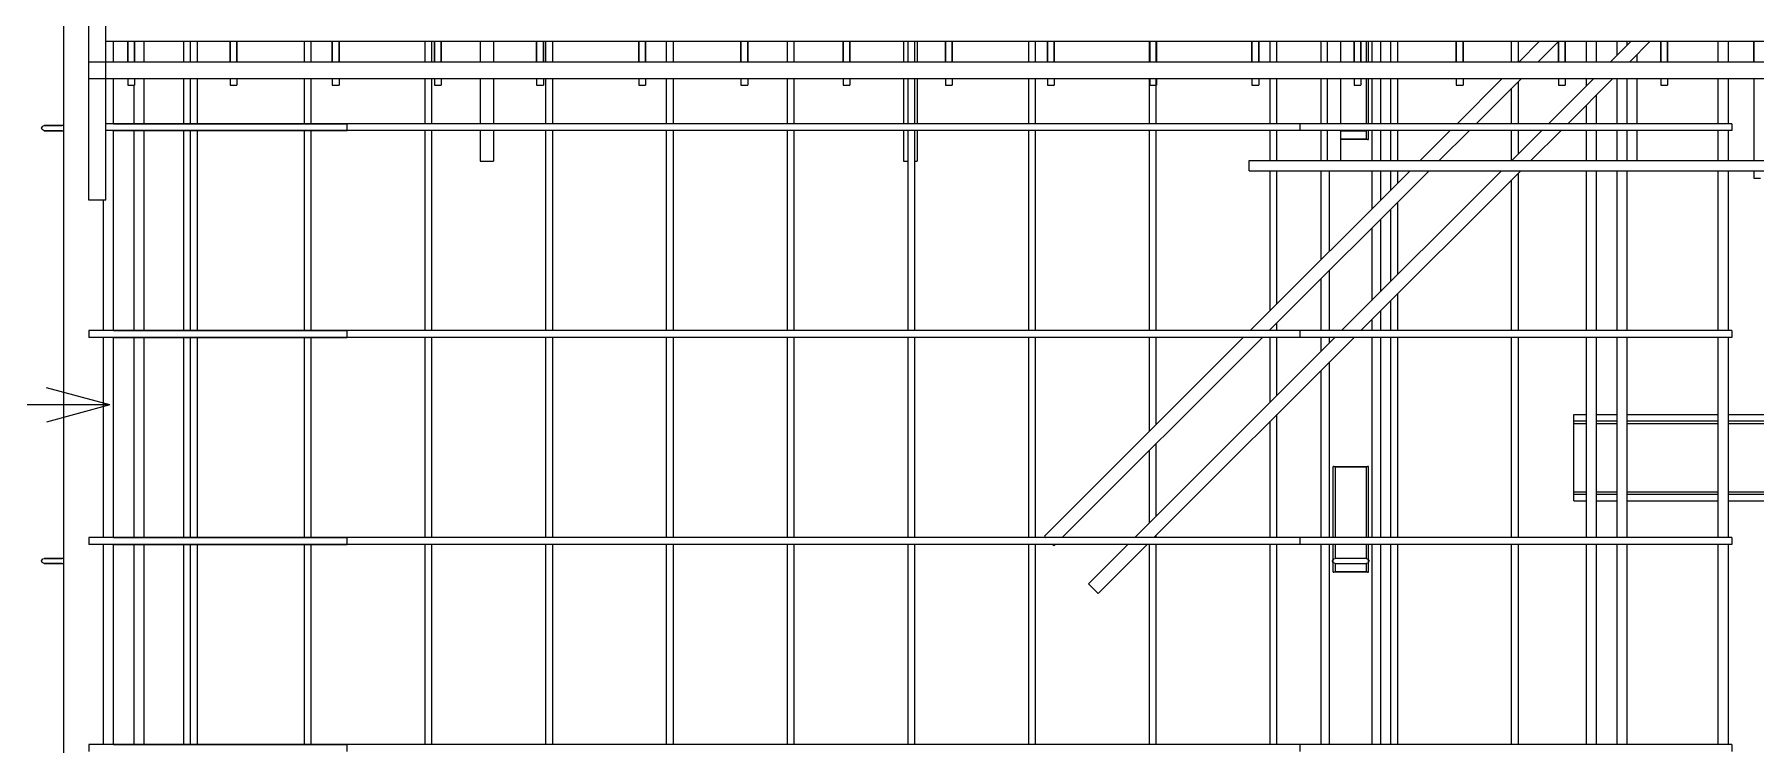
# Model space of a CAD drawing. Header units: millimetres. Extents: x 65441 to 98797, y 2255 to 31386.
# Drawn here: x 66849 to 68881, y 4711 to 5549 of the extents above; entities that cross this region are included whole.
import ezdxf

# ---------------------------------------------------------------- set-up
doc = ezdxf.new("R2010")
doc.units = ezdxf.units.MM
for name, color, linetype, lineweight in [('A-GENM', 13, 'Continuous', 18), ('A-WALL', 113, 'Continuous', 25), ('S-BEAM', 12, 'Continuous', 18), ('S-RBAR', 171, 'Continuous', 18), ('S-RBAR-IDEN', 171, 'Continuous', 9)]:
    doc.layers.add(name, color=color, linetype=linetype, lineweight=lineweight)

# ---------------------------------------------------------------- blocks, each defined once
blk = doc.blocks.new('loopbox down bent - Wire Loop-602462-Elevation Front')
at = {"layer": 'A-GENM'}
for p, q in [((66857.2, 3905.8), (66858, 3905.8)), ((66883, 3908.8), (66881.5, 3908.8)), ((66881.5, 3902.7), (66883, 3902.7))]:
    blk.add_line(p, q, dxfattribs=at)
at = {"layer": 'A-GENM', "flags": 128}
for points in [[(66857.3, 3905.8), (66858.7, 3908.3), (66860.3, 3908.8)], [(66860.3, 3902.7), (66857.8, 3904.1), (66857.3, 3905.8)], [(66881.5, 3908.8), (66869.6, 3908.8), (66861.6, 3908.8), (66860.3, 3908.8)], [(66860.3, 3908.8), (66864.3, 3908.8), (66874.5, 3908.8), (66881.5, 3908.8)], [(66881.5, 3902.7), (66869.6, 3902.7), (66861.6, 3902.7), (66860.3, 3902.7)], [(66860.3, 3902.7), (66864.3, 3902.7), (66874.5, 3902.7), (66881.5, 3902.7)]]:
    blk.add_lwpolyline(points, dxfattribs=at)
blk = doc.blocks.new('loopbox down bent - Wire Loop-V3-Elevation Front')
at = {"layer": 'A-GENM'}
for p, q in [((68382, 5039.2), (68382, 4955.3)), ((68383.2, 5039.2), (68382.1, 5039.2)), ((68383.2, 5039.2), (68384.8, 5039.2)), ((68384.8, 5039.2), (68384.8, 4955.3)), ((68384.8, 5039.2), (68421.2, 5039.2)), ((68421.2, 5038.3), (68384.8, 5038.3)), ((68421.2, 5039.2), (68422.8, 5039.2)), ((68421.2, 5039.2), (68421.2, 4955.3)), ((68424, 5039.2), (68422.8, 5039.2)), ((68424, 4955.3), (68424, 5039.2)), ((68382, 4947.3), (68382, 4928.8)), ((68384.8, 4947.3), (68384.8, 4930.7)), ((68421.2, 4947.3), (68421.2, 4930.7)), ((68424, 4926.8), (68424, 4947.3)), ((68382, 4928.7), (68382, 4914.3)), ((68384.5, 4930.8), (68384.7, 4930.8)), ((68384.7, 4924.7), (68384.5, 4924.7)), ((68384.8, 4924.8), (68384.8, 4914.3)), ((68421.2, 4924.8), (68421.2, 4914.3)), ((68421.4, 4930.8), (68421.6, 4930.8)), ((68421.6, 4924.7), (68421.4, 4924.7)), ((68424, 4914.3), (68424, 4926.7)), ((68382.1, 4914.3), (68383.2, 4914.3)), ((68384.8, 4914.3), (68383.2, 4914.3)), ((68384.8, 4915.1), (68421.2, 4915.1)), ((68421.2, 4914.3), (68384.8, 4914.3)), ((68422.8, 4914.3), (68421.2, 4914.3)), ((68422.8, 4914.3), (68424, 4914.3))]:
    blk.add_line(p, q, dxfattribs=at)
at = {"layer": 'A-GENM', "flags": 128}
for points in [[(68381.5, 4927.7), (68382.9, 4930.3), (68384.5, 4930.8)], [(68384.5, 4924.7), (68382, 4926.1), (68381.5, 4927.7)], [(68421.6, 4930.8), (68417.6, 4930.8), (68407.3, 4930.8), (68395.3, 4930.8), (68386.5, 4930.8), (68384.5, 4930.8)], [(68384.5, 4924.7), (68388.5, 4924.7), (68398.7, 4924.7), (68410.8, 4924.7), (68419.6, 4924.7), (68421.6, 4924.7)], [(68421.6, 4930.8), (68424.1, 4929.4), (68424.6, 4927.7)], [(68424.6, 4927.7), (68423.2, 4925.2), (68421.6, 4924.7)]]:
    blk.add_lwpolyline(points, dxfattribs=at)
at = {"layer": 'A-GENM'}
for start_param, end_param in [(0.108567, 0.261799), (2.879793, 3.101861), (5.759587, 6.174619), (3.255247, 3.349095)]:
    blk.add_ellipse((68388.6, 4927.7), major_axis=(0, 3.04), ratio=0.992467, start_param=start_param, end_param=end_param, dxfattribs=at)
blk = doc.blocks.new('loopbox down bent - Wire Loop-V4-Elevation Front')
at = {"layer": 'A-GENM'}
for p, q in [((68421.2, 5541.5), (68421.2, 5517.3)), ((68424, 5517.3), (68424, 5541.5)), ((68421.2, 5497.3), (68421.2, 5444.1)), ((68424, 5444.1), (68424, 5497.3)), ((68421.2, 5435.8), (68421.2, 5425.3)), ((68421.6, 5435.7), (68421.4, 5435.7)), ((68422.7, 5436.1), (68421.6, 5435.7)), ((68424, 5425.3), (68424, 5436.1)), ((68391, 5426.1), (68421.2, 5426.1)), ((68421.2, 5425.3), (68391, 5425.3)), ((68422.8, 5425.3), (68421.2, 5425.3)), ((68422.8, 5425.3), (68424, 5425.3))]:
    blk.add_line(p, q, dxfattribs=at)
at = {"layer": 'A-GENM', "flags": 128}
blk.add_lwpolyline([(68391, 5435.7), (68398.7, 5435.7), (68410.8, 5435.7), (68419.6, 5435.7), (68421.6, 5435.7)], dxfattribs=at)
blk = doc.blocks.new('M_Linear Stiffener-Channel - C100X8-V11-Elevation Front')
at = {"layer": 'S-BEAM'}
for p, q in [((68666.4, 5093.2), (68666.4, 5100.7)), ((68666.4, 5100.7), (68681.3, 5100.7)), ((68666.4, 5090.1), (68666.4, 5093.2)), ((68666.4, 5093.2), (68681.3, 5093.2)), ((68666.4, 5009.4), (68666.4, 5090.1)), ((68666.4, 5090.1), (68681.3, 5090.1)), ((68693.3, 5100.7), (68717.6, 5100.7)), ((68693.3, 5093.2), (68717.6, 5093.2)), ((68693.3, 5090.1), (68717.6, 5090.1)), ((68729.6, 5100.7), (68837, 5100.7)), ((68729.6, 5093.2), (68837, 5093.2)), ((68729.6, 5090.1), (68837, 5090.1)), ((68849, 5100.7), (70117, 5100.7)), ((68849, 5093.2), (70117, 5093.2)), ((68849, 5090.1), (70117, 5090.1)), ((70129, 5100.7), (70234, 5100.7)), ((70129, 5093.2), (70234, 5093.2)), ((70129, 5090.1), (70234, 5090.1)), ((70246.4, 5100.7), (70246.4, 5093.2)), ((70246.4, 5093.2), (70246.4, 5090.1)), ((70246.4, 5090.1), (70246.4, 5028.1)), ((70246.4, 5020.1), (70246.4, 5009.4)), ((68666.4, 5006.2), (68666.4, 5009.4)), ((68666.4, 5009.4), (68681.3, 5009.4)), ((68666.4, 4998.7), (68666.4, 5006.2)), ((68681.3, 5006.2), (68666.4, 5006.2)), ((68693.3, 5009.4), (68717.6, 5009.4)), ((68717.6, 5006.2), (68693.3, 5006.2)), ((68729.6, 5009.4), (68837, 5009.4)), ((68837, 5006.2), (68729.6, 5006.2)), ((68849, 5009.4), (70117, 5009.4)), ((70117, 5006.2), (68849, 5006.2)), ((70129, 5009.4), (70234, 5009.4)), ((70234, 5006.2), (70129, 5006.2)), ((70246.4, 5009.4), (70246.4, 5006.2)), ((70246.4, 5006.2), (70246.4, 4998.7)), ((68666.4, 4998.7), (68681.3, 4998.7)), ((68693.3, 4998.7), (68717.6, 4998.7)), ((68729.6, 4998.7), (68837, 4998.7)), ((68849, 4998.7), (70117, 4998.7)), ((70129, 4998.7), (70234, 4998.7))]:
    blk.add_line(p, q, dxfattribs=at)

msp = doc.modelspace()

# ---------------------------------------------------------------- linework, layer by layer
at = {"layer": 'A-WALL'}
for p, q in [((66883, 6199.7), (66883, 3269.7)), ((68368, 5517.3), (68368, 5541.5)), ((68428, 5541.5), (68428, 5517.3)), ((68438, 5541.5), (68438, 5517.3)), ((68368, 5444.1), (68368, 5497.3)), ((68428, 5497.3), (68428, 5444.1)), ((68438, 5497.3), (68438, 5444.1)), ((68368, 5400.5), (68368, 5436.1)), ((68428, 5436.1), (68428, 5400.5)), ((68438, 5436.1), (68438, 5400.5)), ((68368, 5283.5), (68368, 5388.5)), ((68378, 5293.5), (68378, 5388.5)), ((68428, 5388.5), (68428, 5343.5)), ((68438, 5388.5), (68438, 5353.5)), ((68438, 5330.9), (68438, 5245.4)), ((68428, 5320.9), (68428, 5235.4)), ((68378, 5199.7), (68378, 5270.9)), ((68368, 5199.7), (68368, 5260.9)), ((68428, 5212.8), (68428, 5199.7)), ((68438, 5222.8), (68438, 5199.7)), ((68368, 5175.4), (68368, 5191.7)), ((68378, 5185.4), (68378, 5191.7)), ((68428, 5191.7), (68428, 4955.3)), ((68438, 5191.7), (68438, 4955.3)), ((68378, 4955.3), (68378, 5162.8)), ((68368, 4955.3), (68368, 5152.8)), ((68368, 4710.9), (68368, 4947.3)), ((68378, 4710.9), (68378, 4947.3)), ((68428, 4947.3), (68428, 4710.9)), ((68438, 4947.3), (68438, 4710.9))]:
    msp.add_line(p, q, dxfattribs=at)
at = {"layer": 'S-RBAR'}
for p, q in [((66913, 5353.7), (66913, 6101.7)), ((66933, 5353.7), (66933, 6101.7)), ((66933, 5541.5), (70593, 5541.5)), ((66942.3, 5517.3), (66942.3, 5541.5)), ((66959, 5541.5), (66959, 5517.3)), ((66959, 5517.3), (66959, 5541.5)), ((66967, 5541.5), (66967, 5517.3)), ((66967, 5517.3), (66967, 5541.5)), ((66978.5, 5517.3), (66978.5, 5541.5)), ((67025, 5517.3), (67025, 5541.5)), ((67033, 5517.3), (67033, 5541.5)), ((67041, 5541.5), (67041, 5517.3)), ((67079.7, 5541.5), (67079.7, 5517.3)), ((67079.7, 5517.3), (67079.7, 5541.5)), ((67087.7, 5541.5), (67087.7, 5517.3)), ((67087.7, 5517.3), (67087.7, 5541.5)), ((67167.6, 5517.3), (67167.6, 5541.5)), ((67175.6, 5517.3), (67175.6, 5541.5)), ((67200.4, 5541.5), (67200.4, 5517.3)), ((67200.4, 5517.3), (67200.4, 5541.5)), ((67208.4, 5541.5), (67208.4, 5517.3)), ((67208.4, 5517.3), (67208.4, 5541.5)), ((67310.1, 5517.3), (67310.1, 5541.5)), ((67318.1, 5517.3), (67318.1, 5541.5)), ((67321, 5541.5), (67321, 5517.3)), ((67321, 5517.3), (67321, 5541.5)), ((67329, 5541.5), (67329, 5517.3)), ((67329, 5517.3), (67329, 5541.5)), ((67375, 5541.5), (67375, 5517.3)), ((67391, 5541.5), (67391, 5517.3)), ((67441.7, 5541.5), (67441.7, 5517.3)), ((67441.7, 5517.3), (67441.7, 5541.5)), ((67449.7, 5541.5), (67449.7, 5517.3)), ((67449.7, 5517.3), (67449.7, 5541.5)), ((67452.7, 5517.3), (67452.7, 5541.5)), ((67460.7, 5517.3), (67460.7, 5541.5)), ((67562.4, 5541.5), (67562.4, 5517.3)), ((67562.4, 5517.3), (67562.4, 5541.5)), ((67570.4, 5541.5), (67570.4, 5517.3)), ((67570.4, 5517.3), (67570.4, 5541.5)), ((67595.2, 5517.3), (67595.2, 5541.5)), ((67603.2, 5517.3), (67603.2, 5541.5)), ((67683, 5541.5), (67683, 5517.3)), ((67683, 5517.3), (67683, 5541.5)), ((67691, 5541.5), (67691, 5517.3)), ((67691, 5517.3), (67691, 5541.5)), ((67737.8, 5517.3), (67737.8, 5541.5)), ((67745.8, 5517.3), (67745.8, 5541.5)), ((67803.7, 5541.5), (67803.7, 5517.3)), ((67803.7, 5517.3), (67803.7, 5541.5)), ((67811.7, 5541.5), (67811.7, 5517.3)), ((67811.7, 5517.3), (67811.7, 5541.5)), ((67875, 5541.5), (67875, 5517.3)), ((67880.3, 5517.3), (67880.3, 5541.5)), ((67888.3, 5517.3), (67888.3, 5541.5)), ((67891, 5541.5), (67891, 5517.3)), ((67924.4, 5541.5), (67924.4, 5517.3)), ((67924.4, 5517.3), (67924.4, 5541.5)), ((67932.4, 5541.5), (67932.4, 5517.3)), ((67932.4, 5517.3), (67932.4, 5541.5)), ((68022.8, 5517.3), (68022.8, 5541.5)), ((68030.8, 5517.3), (68030.8, 5541.5)), ((68045, 5541.5), (68045, 5517.3)), ((68045, 5517.3), (68045, 5541.5)), ((68053, 5541.5), (68053, 5517.3)), ((68053, 5517.3), (68053, 5541.5)), ((68165.4, 5517.3), (68165.4, 5541.5)), ((68165.7, 5541.5), (68165.7, 5517.3)), ((68165.7, 5517.3), (68165.7, 5541.5)), ((68173.4, 5517.3), (68173.4, 5541.5)), ((68173.7, 5541.5), (68173.7, 5517.3)), ((68173.7, 5517.3), (68173.7, 5541.5)), ((68286.4, 5541.5), (68286.4, 5517.3)), ((68286.4, 5517.3), (68286.4, 5541.5)), ((68294.4, 5541.5), (68294.4, 5517.3)), ((68294.4, 5517.3), (68294.4, 5541.5)), ((68307.9, 5517.3), (68307.9, 5541.5)), ((68315.9, 5517.3), (68315.9, 5541.5)), ((68375, 5541.5), (68375, 5517.3)), ((68391, 5541.5), (68391, 5517.3)), ((68407, 5541.5), (68407, 5517.3)), ((68407, 5517.3), (68407, 5541.5)), ((68415, 5541.5), (68415, 5517.3)), ((68415, 5517.3), (68415, 5541.5)), ((68450.5, 5517.3), (68450.5, 5541.5)), ((68458.5, 5517.3), (68458.5, 5541.5)), ((68527.7, 5541.5), (68527.7, 5517.3)), ((68527.7, 5517.3), (68527.7, 5541.5)), ((68535.7, 5541.5), (68535.7, 5517.3)), ((68535.7, 5517.3), (68535.7, 5541.5)), ((68593, 5517.3), (68593, 5541.5)), ((68601, 5517.3), (68601, 5541.5)), ((68626, 5541.5), (68601.8, 5517.3)), ((68648.6, 5541.5), (68624.5, 5517.3)), ((68648.4, 5541.2), (68648.4, 5517.3)), ((68648.4, 5517.3), (68648.4, 5541.2)), ((68656.4, 5541.5), (68656.4, 5517.3)), ((68656.4, 5517.3), (68656.4, 5541.5)), ((68681.3, 5517.3), (68681.3, 5541.5)), ((68693.3, 5517.3), (68693.3, 5541.5)), ((68734.1, 5541.5), (68709.9, 5517.3)), ((68717.6, 5525), (68717.6, 5541.5)), ((68729.6, 5537), (68729.6, 5541.5)), ((68756.7, 5541.5), (68732.6, 5517.3)), ((68769, 5541.5), (68769, 5517.3)), ((68769, 5517.3), (68769, 5541.5)), ((68777, 5541.5), (68777, 5517.3)), ((68777, 5517.3), (68777, 5541.5)), ((68837, 5517.3), (68837, 5541.5)), ((68849, 5517.3), (68849, 5541.5)), ((68879, 5541.5), (68879, 5517.3)), ((68879, 5517.3), (68879, 5541.5)), ((66913, 5517.3), (70613, 5517.3)), ((66913, 5497.3), (66913, 5517.3)), ((68741, 5525.8), (68741, 5517.3)), ((66913, 5497.3), (70613, 5497.3)), ((66942.3, 5444.1), (66942.3, 5497.3)), ((66959, 5497.3), (66959, 5489.7)), ((66959, 5489.7), (66967, 5489.7)), ((66966.5, 5444.1), (66966.5, 5489.7)), ((66967, 5497.3), (66967, 5489.7)), ((66978.5, 5444.1), (66978.5, 5497.3)), ((67025, 5444.1), (67025, 5497.3)), ((67033, 5444.1), (67033, 5497.3)), ((67041, 5497.3), (67041, 5444.1)), ((67079.7, 5497.3), (67079.7, 5489.7)), ((67079.7, 5489.7), (67087.7, 5489.7)), ((67087.7, 5497.3), (67087.7, 5489.7)), ((67167.6, 5444.1), (67167.6, 5497.3)), ((67175.6, 5444.1), (67175.6, 5497.3)), ((67200.4, 5497.3), (67200.4, 5489.7)), ((67200.4, 5489.7), (67208.4, 5489.7)), ((67208.4, 5497.3), (67208.4, 5489.7)), ((67310.1, 5444.1), (67310.1, 5497.3)), ((67318.1, 5444.1), (67318.1, 5497.3)), ((67321, 5497.3), (67321, 5489.7)), ((67321, 5489.7), (67329, 5489.7)), ((67329, 5497.3), (67329, 5489.7)), ((67375, 5497.3), (67375, 5444.1)), ((67391, 5497.3), (67391, 5444.1)), ((67441.7, 5497.3), (67441.7, 5489.7)), ((67441.7, 5489.7), (67449.7, 5489.7)), ((67449.7, 5497.3), (67449.7, 5489.7)), ((67452.7, 5444.1), (67452.7, 5497.3)), ((67460.7, 5444.1), (67460.7, 5497.3)), ((67562.4, 5497.3), (67562.4, 5489.7)), ((67562.4, 5489.7), (67570.4, 5489.7)), ((67570.4, 5497.3), (67570.4, 5489.7)), ((67595.2, 5444.1), (67595.2, 5497.3)), ((67603.2, 5444.1), (67603.2, 5497.3)), ((67683, 5497.3), (67683, 5489.7)), ((67683, 5489.7), (67691, 5489.7)), ((67691, 5497.3), (67691, 5489.7)), ((67737.8, 5444.1), (67737.8, 5497.3)), ((67745.8, 5444.1), (67745.8, 5497.3)), ((67803.7, 5497.3), (67803.7, 5489.7)), ((67803.7, 5489.7), (67811.7, 5489.7)), ((67811.7, 5497.3), (67811.7, 5489.7)), ((67875, 5497.3), (67875, 5444.1)), ((67880.3, 5444.1), (67880.3, 5497.3)), ((67888.3, 5444.1), (67888.3, 5497.3)), ((67891, 5497.3), (67891, 5444.1)), ((67924.4, 5497.3), (67924.4, 5489.7)), ((67924.4, 5489.7), (67932.4, 5489.7)), ((67932.4, 5497.3), (67932.4, 5489.7)), ((68022.8, 5444.1), (68022.8, 5497.3)), ((68030.8, 5444.1), (68030.8, 5497.3)), ((68045, 5497.3), (68045, 5489.7)), ((68045, 5489.7), (68053, 5489.7)), ((68053, 5497.3), (68053, 5489.7)), ((68165.4, 5444.1), (68165.4, 5497.3)), ((68165.7, 5497.3), (68165.7, 5489.7)), ((68165.7, 5489.7), (68173.7, 5489.7)), ((68173.4, 5444.1), (68173.4, 5497.3)), ((68173.7, 5497.3), (68173.7, 5489.7)), ((68286.4, 5497.3), (68286.4, 5489.7)), ((68286.4, 5489.7), (68294.4, 5489.7)), ((68294.4, 5497.3), (68294.4, 5489.7)), ((68307.9, 5444.1), (68307.9, 5497.3)), ((68315.9, 5444.1), (68315.9, 5497.3)), ((68375, 5497.3), (68375, 5444.1)), ((68391, 5497.3), (68391, 5444.1)), ((68407, 5497.3), (68407, 5489.7)), ((68407, 5489.7), (68415, 5489.7)), ((68415, 5497.3), (68415, 5489.7)), ((68450.5, 5444.1), (68450.5, 5497.3)), ((68458.5, 5444.1), (68458.5, 5497.3)), ((68527.7, 5497.3), (68527.7, 5489.7)), ((68527.7, 5489.7), (68535.7, 5489.7)), ((68581.8, 5497.3), (68528.6, 5444.1)), ((68535.7, 5497.3), (68535.7, 5489.7)), ((68604.5, 5497.3), (68551.2, 5444.1)), ((68601, 5444.1), (68601, 5493.9)), ((68689.9, 5497.3), (68636.7, 5444.1)), ((68648.4, 5497.3), (68648.4, 5489.7)), ((68648.4, 5489.7), (68656.4, 5489.7)), ((68656.4, 5497.3), (68656.4, 5489.7)), ((68712.6, 5497.3), (68659.3, 5444.1)), ((68681.3, 5488.7), (68681.3, 5497.3)), ((68717.6, 5444.1), (68717.6, 5497.3)), ((68729.6, 5444.1), (68729.6, 5497.3)), ((68741, 5497.3), (68741, 5444.1)), ((68769, 5497.3), (68769, 5489.7)), ((68769, 5489.7), (68777, 5489.7)), ((68777, 5497.3), (68777, 5489.7)), ((68837, 5444.1), (68837, 5497.3)), ((68849, 5444.1), (68849, 5497.3)), ((68879, 5497.3), (68879, 5400.5)), ((68593, 5444.1), (68593, 5485.9)), ((68693.3, 5444.1), (68693.3, 5478.1)), ((68681.3, 5444.1), (68681.3, 5466.1)), ((68853, 5444.1), (66933.4, 5444.1)), ((68853, 5436.1), (66933.4, 5436.1)), ((66942, 5444.1), (67218, 5444.1)), ((66942, 5436.1), (67218, 5436.1)), ((66942.3, 5199.7), (66942.3, 5436.1)), ((66966.5, 5199.7), (66966.5, 5436.1)), ((66978.5, 5199.7), (66978.5, 5436.1)), ((67025, 5199.7), (67025, 5436.1)), ((67033, 5199.7), (67033, 5436.1)), ((67041, 5436.1), (67041, 5199.7)), ((67167.6, 5199.7), (67167.6, 5436.1)), ((67175.6, 5199.7), (67175.6, 5436.1)), ((67218, 5436.1), (67218, 5444.1)), ((67310.1, 5199.7), (67310.1, 5436.1)), ((67318.1, 5199.7), (67318.1, 5436.1)), ((67375, 5436.1), (67375, 5399.7)), ((67391, 5436.1), (67391, 5399.7)), ((67452.7, 5199.7), (67452.7, 5436.1)), ((67460.7, 5199.7), (67460.7, 5436.1)), ((67595.2, 5199.7), (67595.2, 5436.1)), ((67603.2, 5199.7), (67603.2, 5436.1)), ((67737.8, 5199.7), (67737.8, 5436.1)), ((67745.8, 5199.7), (67745.8, 5436.1)), ((67875, 5436.1), (67875, 5399.7)), ((67880.3, 5199.7), (67880.3, 5436.1)), ((67888.3, 5199.7), (67888.3, 5436.1)), ((67891, 5436.1), (67891, 5399.7)), ((68022.8, 5199.7), (68022.8, 5436.1)), ((68030.8, 5199.7), (68030.8, 5436.1)), ((68165.4, 5199.7), (68165.4, 5436.1)), ((68173.4, 5199.7), (68173.4, 5436.1)), ((68307.9, 5400.5), (68307.9, 5436.1)), ((68315.9, 5400.5), (68315.9, 5436.1)), ((68719, 5444.1), (68343, 5444.1)), ((68343, 5444.1), (68343, 5436.1)), ((68719, 5436.1), (68343, 5436.1)), ((68375, 5436.1), (68375, 5400.5)), ((68391, 5436.1), (68391, 5400.5)), ((68450.5, 5400.5), (68450.5, 5436.1)), ((68458.5, 5400.5), (68458.5, 5436.1)), ((68520.6, 5436.1), (68485, 5400.5)), ((68543.2, 5436.1), (68507.6, 5400.5)), ((68593, 5400.5), (68593, 5436.1)), ((68628.7, 5436.1), (68593.1, 5400.5)), ((68601, 5408.4), (68601, 5436.1)), ((68651.3, 5436.1), (68615.7, 5400.5)), ((68681.3, 5400.5), (68681.3, 5436.1)), ((68693.3, 5400.5), (68693.3, 5436.1)), ((68717.6, 5400.5), (68717.6, 5436.1)), ((68729.6, 5400.5), (68729.6, 5436.1)), ((68741, 5436.1), (68741, 5400.5)), ((68837, 5400.5), (68837, 5436.1)), ((68849, 5400.5), (68849, 5436.1)), ((68853, 5444.1), (68853, 5436.1)), ((67375, 5399.7), (67391, 5399.7)), ((67875, 5399.7), (67879.9, 5399.7)), ((67888.3, 5399.7), (67891, 5399.7)), ((68283, 5400.5), (70593, 5400.5)), ((68283, 5388.5), (68283, 5400.5)), ((68283, 5388.5), (70593, 5388.5)), ((68473, 5388.5), (68284.2, 5199.7)), ((68495.6, 5388.5), (68306.8, 5199.7)), ((68307.9, 5223.4), (68307.9, 5388.5)), ((68315.9, 5231.4), (68315.9, 5388.5)), ((68581.1, 5388.5), (68392.3, 5199.7)), ((68603.7, 5388.5), (68414.9, 5199.7)), ((68450.5, 5366), (68450.5, 5388.5)), ((68458.5, 5374), (68458.5, 5388.5)), ((68601, 5199.7), (68601, 5385.8)), ((68681.3, 5199.7), (68681.3, 5388.5)), ((68693.3, 5199.7), (68693.3, 5388.5)), ((68717.6, 5199.7), (68717.6, 5388.5)), ((68729.6, 5199.7), (68729.6, 5388.5)), ((68837, 5199.7), (68837, 5388.5)), ((68849, 5199.7), (68849, 5388.5)), ((68879, 5388.5), (68879, 5379.7)), ((68593, 5199.7), (68593, 5377.8)), ((68879, 5379.7), (68887, 5379.7)), ((66933, 5353.7), (66913, 5353.7)), ((66930.3, 5199.7), (66930.3, 5353.7)), ((68458.5, 5265.9), (68458.5, 5351.3)), ((68450.5, 5257.9), (68450.5, 5343.3)), ((68450.5, 5199.7), (68450.5, 5235.2)), ((68458.5, 5199.7), (68458.5, 5243.2)), ((68315.9, 5199.7), (68315.9, 5208.8)), ((68853, 5199.7), (66913, 5199.7)), ((66913, 5199.7), (66913, 5191.7)), ((68853, 5191.7), (66913, 5191.7)), ((66930.3, 4955.3), (66930.3, 5191.7)), ((66942, 5199.7), (67218, 5199.7)), ((66942, 5191.7), (67218, 5191.7)), ((66942.3, 4955.3), (66942.3, 5191.7)), ((66966.5, 4955.3), (66966.5, 5191.7)), ((66978.5, 4955.3), (66978.5, 5191.7)), ((67025, 4955.3), (67025, 5191.7)), ((67033, 4955.3), (67033, 5191.7)), ((67041, 5191.7), (67041, 4955.3)), ((67167.6, 4955.3), (67167.6, 5191.7)), ((67175.6, 4955.3), (67175.6, 5191.7)), ((67218, 5191.7), (67218, 5199.7)), ((67310.1, 4955.3), (67310.1, 5191.7)), ((67318.1, 4955.3), (67318.1, 5191.7)), ((67452.7, 4955.3), (67452.7, 5191.7)), ((67460.7, 4955.3), (67460.7, 5191.7)), ((67595.2, 4955.3), (67595.2, 5191.7)), ((67603.2, 4955.3), (67603.2, 5191.7)), ((67737.8, 4955.3), (67737.8, 5191.7)), ((67745.8, 4955.3), (67745.8, 5191.7)), ((67880.3, 4955.3), (67880.3, 5191.7)), ((67888.3, 4955.3), (67888.3, 5191.7)), ((68022.8, 4955.3), (68022.8, 5191.7)), ((68030.8, 4955.3), (68030.8, 5191.7)), ((68276.2, 5191.7), (68041.6, 4957.1)), ((68298.8, 5191.7), (68062.4, 4955.3)), ((68384.3, 5191.7), (68147.9, 4955.3)), ((68165.4, 5080.9), (68165.4, 5191.7)), ((68406.9, 5191.7), (68170.5, 4955.3)), ((68173.4, 5088.9), (68173.4, 5191.7)), ((68307.9, 5199.7), (68307.9, 5200.8)), ((68307.9, 5115.3), (68307.9, 5191.7)), ((68315.9, 5123.3), (68315.9, 5191.7)), ((68719, 5199.7), (68343, 5199.7)), ((68343, 5199.7), (68343, 5191.7)), ((68719, 5191.7), (68343, 5191.7)), ((68450.5, 4955.3), (68450.5, 5191.7)), ((68458.5, 4955.3), (68458.5, 5191.7)), ((68593, 4955.3), (68593, 5191.7)), ((68601, 4955.3), (68601, 5191.7)), ((68681.3, 4955.3), (68681.3, 5191.7)), ((68693.3, 4955.3), (68693.3, 5191.7)), ((68717.6, 4955.3), (68717.6, 5191.7)), ((68729.6, 4955.3), (68729.6, 5191.7)), ((68837, 4955.3), (68837, 5191.7)), ((68849, 4955.3), (68849, 5191.7)), ((68853, 5199.7), (68853, 5191.7)), ((68307.9, 4955.3), (68307.9, 5092.7)), ((68315.9, 4955.3), (68315.9, 5100.7)), ((68173.4, 4980.8), (68173.4, 5066.3)), ((68165.4, 4972.8), (68165.4, 5058.3)), ((68853, 4955.3), (66913, 4955.3)), ((66913, 4955.3), (66913, 4947.3)), ((68853, 4947.3), (66913, 4947.3)), ((66930.3, 4710.9), (66930.3, 4947.3)), ((66942, 4955.3), (67218, 4955.3)), ((66942, 4947.3), (67218, 4947.3)), ((66942.3, 4710.9), (66942.3, 4947.3)), ((66966.5, 4710.9), (66966.5, 4947.3)), ((66978.5, 4710.9), (66978.5, 4947.3)), ((67025, 4710.9), (67025, 4947.3)), ((67033, 4710.9), (67033, 4947.3)), ((67041, 4947.3), (67041, 4710.9)), ((67167.6, 4710.9), (67167.6, 4947.3)), ((67175.6, 4710.9), (67175.6, 4947.3)), ((67218, 4947.3), (67218, 4955.3)), ((67310.1, 4710.9), (67310.1, 4947.3)), ((67318.1, 4710.9), (67318.1, 4947.3)), ((67452.7, 4710.9), (67452.7, 4947.3)), ((67460.7, 4710.9), (67460.7, 4947.3)), ((67595.2, 4710.9), (67595.2, 4947.3)), ((67603.2, 4710.9), (67603.2, 4947.3)), ((67737.8, 4710.9), (67737.8, 4947.3)), ((67745.8, 4710.9), (67745.8, 4947.3)), ((67880.3, 4710.9), (67880.3, 4947.3)), ((67888.3, 4710.9), (67888.3, 4947.3)), ((68022.8, 4710.9), (68022.8, 4947.3)), ((68030.8, 4710.9), (68030.8, 4947.3)), ((68041.6, 4957.1), (68043.4, 4955.3)), ((68051.4, 4947.3), (68052.9, 4945.8)), ((68054.4, 4947.3), (68052.9, 4945.8)), ((68139.9, 4947.3), (68093.5, 4900.9)), ((68162.5, 4947.3), (68104.8, 4889.5)), ((68165.4, 4710.9), (68165.4, 4947.3)), ((68173.4, 4955.3), (68173.4, 4958.2)), ((68173.4, 4710.9), (68173.4, 4947.3)), ((68307.9, 4710.9), (68307.9, 4947.3)), ((68315.9, 4710.9), (68315.9, 4947.3)), ((68719, 4955.3), (68343, 4955.3)), ((68343, 4955.3), (68343, 4947.3)), ((68719, 4947.3), (68343, 4947.3)), ((68450.5, 4710.9), (68450.5, 4947.3)), ((68458.5, 4710.9), (68458.5, 4947.3)), ((68593, 4710.9), (68593, 4947.3)), ((68601, 4710.9), (68601, 4947.3)), ((68681.3, 4710.9), (68681.3, 4947.3)), ((68693.3, 4710.9), (68693.3, 4947.3)), ((68717.6, 4710.9), (68717.6, 4947.3)), ((68729.6, 4710.9), (68729.6, 4947.3)), ((68837, 4710.9), (68837, 4947.3)), ((68849, 4710.9), (68849, 4947.3)), ((68853, 4955.3), (68853, 4947.3)), ((68093.5, 4900.9), (68104.8, 4889.5)), ((68853, 4710.9), (66913, 4710.9)), ((66913, 4710.9), (66913, 4702.9)), ((66942, 4710.9), (67218, 4710.9)), ((67218, 4702.9), (67218, 4710.9)), ((68719, 4710.9), (68343, 4710.9)), ((68343, 4710.9), (68343, 4702.9)), ((68853, 4710.9), (68853, 4702.9))]:
    msp.add_line(p, q, dxfattribs=at)
at = {"layer": 'S-RBAR-IDEN'}
for q in [(66862.9, 5132), (66840.3, 5111.9), (66862.9, 5091.8)]:
    msp.add_line((66937.9, 5111.9), q, dxfattribs=at)

# ---------------------------------------------------------------- block references
at = {"layer": 'A-GENM'}
for name, p in [('loopbox down bent - Wire Loop-V4-Elevation Front', (0, 0)), ('loopbox down bent - Wire Loop-602462-Elevation Front', (0, 1533)), ('loopbox down bent - Wire Loop-V3-Elevation Front', (0, 0)), ('loopbox down bent - Wire Loop-602462-Elevation Front', (0, 1022))]:
    msp.add_blockref(name, p, dxfattribs=at)
at = {"layer": 'S-BEAM'}
msp.add_blockref('M_Linear Stiffener-Channel - C100X8-V11-Elevation Front', (0, 0), dxfattribs=at)

doc.saveas('drawing.dxf')
